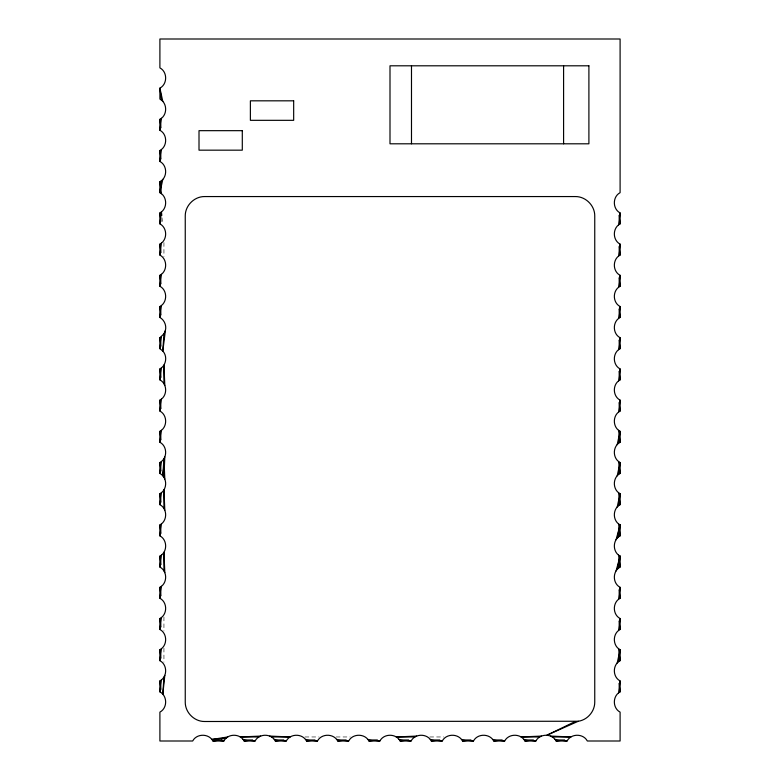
<?xml version="1.0" encoding="UTF-8"?>
<svg xmlns="http://www.w3.org/2000/svg" width="780" height="780" viewBox="0 0 780 780"><rect width="100%" height="100%" fill="white"/><g stroke="black" fill="none" stroke-linecap="round" stroke-linejoin="round"><path stroke-width="0.58" stroke-dasharray="3.9 2.92" d="M304.99 736.963L319.01 736.963M336.19 736.963L350.21 736.963M429.79 736.963L443.81 736.963M162.016 217.854L162.357 221.452M163.936 242.59L163.936 256.61M163.936 616.99L163.936 631.01M163.936 648.19L163.936 662.21"/><path stroke-width="1.17" d="M163.936 333.85L162.805 351.039C167.68 356.255 166.179 365.527 159.9 368.93L159.9 379.87C167.564 383.897 167.564 396.103 159.9 400.13L159.9 411.07C167.564 415.096 167.564 427.303 159.9 431.33L159.9 442.27C167.564 446.296 167.564 458.503 159.9 462.53L159.9 473.47C167.564 477.497 167.564 489.703 159.9 493.73L159.9 504.67C167.564 508.697 167.564 520.904 159.9 524.93L159.9 535.87C167.564 539.896 167.564 552.103 159.9 556.13L159.9 567.07C167.564 571.096 167.564 583.303 159.9 587.33L159.9 598.27C167.564 602.297 167.564 614.504 159.9 618.53L159.9 629.47C167.564 633.496 167.564 645.703 159.9 649.73L159.9 660.67C167.564 664.697 167.564 676.904 159.9 680.93L159.9 691.87C167.564 695.896 167.564 708.103 159.9 712.13L159.9 741L192.67 741C196.697 733.337 208.903 733.337 212.93 741L223.87 741C227.897 733.337 240.103 733.337 244.13 741L255.07 741C259.096 733.337 271.303 733.337 275.33 741L286.27 741C290.296 733.337 302.503 733.337 306.53 741L317.47 741C321.497 733.337 333.703 733.337 337.73 741L348.67 741C352.697 733.337 364.904 733.337 368.93 741L379.87 741C383.897 733.337 396.103 733.337 400.13 741L411.07 741C415.096 733.337 427.303 733.337 431.33 741L442.27 741C446.296 733.337 458.503 733.337 462.53 741L473.47 741C477.497 733.337 489.703 733.337 493.73 741L504.67 741C508.697 733.337 520.904 733.337 524.93 741L535.87 741C539.896 733.337 552.103 733.337 556.13 741L567.07 741C571.096 733.337 583.303 733.337 587.33 741L620.1 741L620.1 712.13C612.437 708.103 612.437 695.896 620.1 691.87L620.1 680.93C612.437 676.904 612.437 664.697 620.1 660.67L620.1 649.73C612.437 645.703 612.437 633.496 620.1 629.47L620.1 618.53C612.437 614.504 612.437 602.297 620.1 598.27L620.1 587.33C612.437 583.303 612.437 571.096 620.1 567.07L620.1 556.13C612.437 552.103 612.437 539.896 620.1 535.87L620.1 524.93C612.437 520.904 612.437 508.697 620.1 504.67L620.1 493.73C612.437 489.703 612.437 477.497 620.1 473.47L620.1 462.53C612.437 458.503 612.437 446.296 620.1 442.27L620.1 431.33C612.437 427.303 612.437 415.096 620.1 411.07L620.1 400.13C612.437 396.103 612.437 383.897 620.1 379.87L620.1 368.93C612.437 364.904 612.437 352.697 620.1 348.67L620.1 337.73C612.437 333.703 612.437 321.497 620.1 317.47L620.1 306.53C612.437 302.503 612.437 290.296 620.1 286.27L620.1 275.33C612.437 271.303 612.437 259.096 620.1 255.07L620.1 244.13C612.437 240.103 612.437 227.897 620.1 223.87L620.1 212.93C612.437 208.903 612.437 196.697 620.1 192.67L620.1 39L159.9 39L159.9 67.87C167.564 71.896 167.564 84.103 159.9 88.13L159.9 99.07C167.564 103.096 167.564 115.303 159.9 119.33L159.9 130.27C167.564 134.297 167.564 146.503 159.9 150.53L159.9 161.47C167.564 165.496 167.564 177.703 159.9 181.73L159.9 192.67C167.564 196.697 167.564 208.903 159.9 212.93L159.9 223.87C167.564 227.897 167.564 240.103 159.9 244.13L159.9 255.07C167.564 259.096 167.564 271.303 159.9 275.33L159.9 286.27C167.564 290.296 167.564 302.503 159.9 306.53L159.9 317.47C164.317 319.976 166.666 325.474 165.409 330.398L162.805 351.039L159.9 348.67L159.9 337.73L163.936 333.85L165.409 330.398M163.936 458.65L162.805 475.839L164.814 456.982L163.936 477.35L163.936 458.65L164.814 479.017M163.936 677.05L162.805 694.239L164.814 675.383M159.9 130.27L161.45 118.267M159.9 161.47L161.45 149.468M161.45 180.668L159.9 192.67L162.805 179.361M159.9 223.87L161.45 211.868L161.791 215.455M159.9 255.07L161.45 243.067M159.9 286.27L161.45 274.267M159.9 317.47L161.45 305.468M159.9 348.67L161.45 336.668M159.9 379.87L161.45 367.868M159.9 411.07L161.45 399.067M159.9 442.27L161.45 430.267M159.9 473.47L161.45 461.467M159.9 504.67L161.45 492.668M159.9 535.87L161.45 523.867M159.9 567.07L161.45 555.067M159.9 598.27L161.45 586.267M159.9 629.47L161.45 617.467M159.9 660.67L161.45 648.667M159.9 691.87L161.45 679.867M618.55 224.932L620.1 212.93M618.55 256.132L620.1 244.13M618.55 287.332L620.1 275.33M618.55 318.532L620.1 306.53M618.55 349.732L620.1 337.73M618.55 380.933L620.1 368.93M618.55 412.132L620.1 400.13M618.55 443.332L620.1 431.33L617.194 444.639M618.55 474.532L620.1 462.53L617.194 475.839M618.55 505.733L620.1 493.73L617.194 507.039M618.55 536.933L620.1 524.93L616.063 539.75M618.55 568.133L620.1 556.13L616.063 570.95M618.55 599.332L620.1 587.33M618.55 630.533L620.1 618.53M618.55 661.733L620.1 649.73L617.194 663.039M618.55 692.933L620.1 680.93M617.194 538.239L620.1 524.93M617.194 569.439L620.1 556.13M575.25 721.5L546.946 735.189L578.302 721.256C587.525 719.92 594.867 711.321 594.75 702L594.75 216.06C594.945 205.637 585.673 196.365 575.25 196.56L204.75 196.56C194.327 196.365 185.055 205.637 185.25 216.06L185.25 702C185.055 712.423 194.327 721.695 204.75 721.5L578.302 721.256M218.478 739.791L212.93 741L221.335 739.918M221.803 739.06L226.239 738.094L211.868 739.45L223.87 741M211.868 739.45L227.75 736.963M244.13 741L252.535 739.918M275.33 741L283.735 739.918M306.53 741L314.935 739.918M337.73 741L346.135 739.918M368.93 741L377.335 739.918M400.13 741L408.535 739.918M431.33 741L439.735 739.918M462.53 741L470.935 739.918M493.73 741L502.135 739.918M524.93 741L533.335 739.918M556.13 741L564.535 739.918M260.618 736.086L240.25 736.963L258.95 736.963M416.618 736.086L396.25 736.963L414.95 736.963M541.417 736.086L521.05 736.963L539.75 736.963M271.45 736.963L290.15 736.963L269.782 736.086M552.25 736.963L570.95 736.963L550.582 736.086M555.067 739.45L567.07 741M523.867 739.45L535.87 741M492.668 739.45L504.67 741M461.467 739.45L473.47 741M430.267 739.45L442.27 741M399.067 739.45L411.07 741M367.868 739.45L379.87 741M336.668 739.45L348.67 741M305.468 739.45L317.47 741M274.267 739.45L286.27 741M243.067 739.45L255.07 741M162.805 101.439L159.9 88.13L161.45 100.133M619.018 215.465L620.1 223.87M619.018 246.665L620.1 255.07M619.018 277.865L620.1 286.27M619.018 309.065L620.1 317.47M619.018 340.265L620.1 348.67M619.018 371.465L620.1 379.87M619.018 402.665L620.1 411.07M618.55 430.267L620.1 442.27M618.55 461.467L620.1 473.47M618.55 492.668L620.1 504.67M618.55 523.867L620.1 535.87M618.55 555.067L620.1 567.07M619.018 589.865L620.1 598.27M619.018 621.065L620.1 629.47M618.55 648.667L620.1 660.67M619.018 683.465L620.1 691.87M159.9 119.33L160.982 127.735M159.9 150.53L160.982 158.935M159.9 181.73L161.45 193.732M159.9 212.93L160.982 221.335M159.9 244.13L160.982 252.535M159.9 275.33L160.982 283.735M159.9 306.53L160.982 314.935M159.9 337.73L160.982 346.135M159.9 368.93L160.982 377.335M159.9 400.13L160.982 408.535M159.9 431.33L160.982 439.735M159.9 462.53L160.982 470.935M159.9 493.73L160.982 502.135M159.9 524.93L160.982 533.335M159.9 556.13L160.982 564.535M159.9 587.33L160.982 595.735M159.9 618.53L160.982 626.935M159.9 649.73L160.982 658.135M159.9 680.93L160.982 689.335M164.814 385.418L163.936 365.05L163.936 383.75M164.814 510.217L163.936 489.85L163.936 508.55M164.814 572.617L163.936 552.25L163.936 570.95M563.589 65.803L563.589 143.803M411.489 65.803L411.489 143.803M588.9 65.803L390 65.803L390 143.803L588.9 143.803L588.9 65.803M293.67 100.825L250.38 100.825L250.38 120.325L293.67 120.325L293.67 100.825M242.297 130.669L199.007 130.669L199.007 150.169L242.297 150.169L242.297 130.669"/></g></svg>
